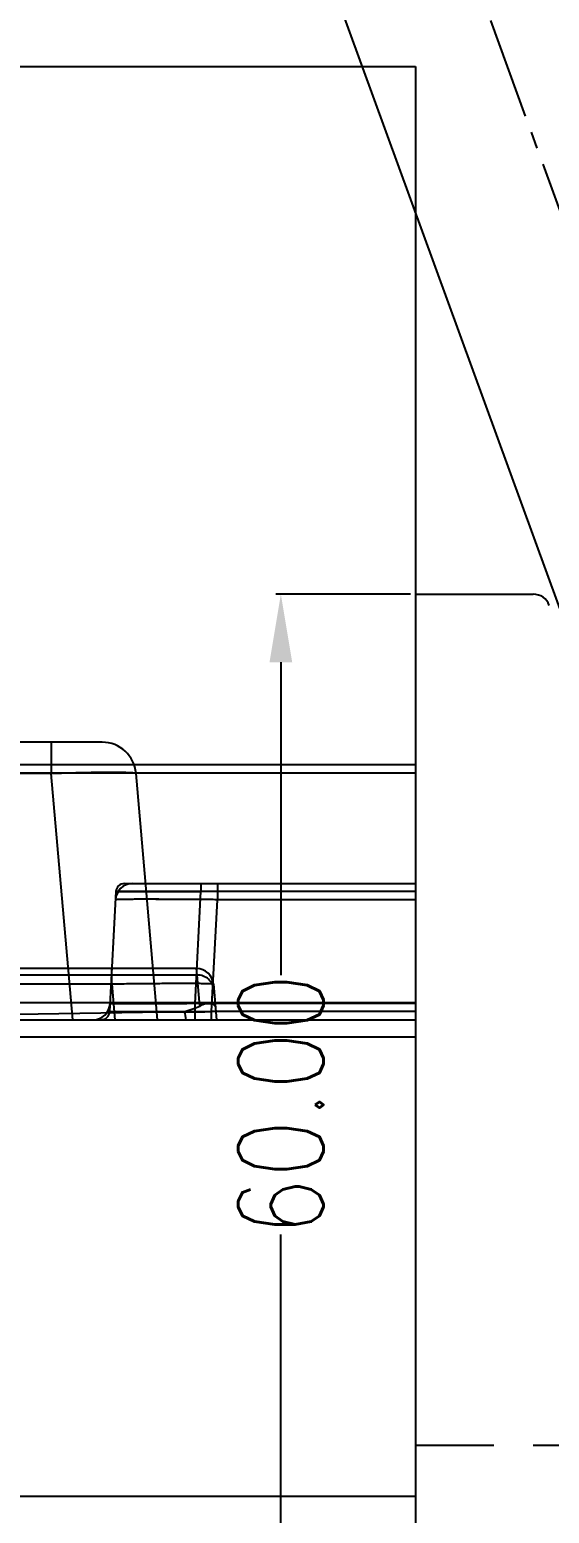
# Model space of a CAD drawing. Header units: millimetres. Extents: x 29875 to 31218, y -21313 to -20364.
# Drawn here: x 30605.1 to 30635.7, y -21072.2 to -20985.1 of the extents above; entities that cross this region are included whole.
import ezdxf

# ---------------------------------------------------------------- set-up
doc = ezdxf.new("R2010")
doc.units = ezdxf.units.MM
doc.header["$LTSCALE"] = 8
doc.linetypes.add('CENTER2', pattern=[1.125, 0.75, -0.125, 0.125, -0.125])
doc.linetypes.add('HIDDEN', pattern=[0.375, 0.25, -0.125])
doc.layers.get('DEFPOINTS').update_dxf_attribs({"color": 6})
for name, color, linetype in [('Cav-cor', 30, 'Continuous'), ('PIN', 5, 'Continuous'), ('SLIDE', 6, 'Continuous'), ('WT', 4, 'Continuous')]:
    doc.layers.add(name, color=color, linetype=linetype)
doc.layers.add('dim', color=3, linetype='Continuous', lineweight=15)
doc.styles.get("Standard").update_dxf_attribs({"font": 'txt.shx', "width": 0.8, "bigfont": 'chineset.shx'})
doc.dimstyles.new('ISO-25', dxfattribs={"dimtxt": 5, "dimasz": 4, "dimexe": 0.3, "dimexo": 0.3, "dimtad": 0, "dimzin": 1, "dimdsep": 46, "dimtxsty": 'Standard', "dimcen": 0, "dimclrd": 3, "dimclre": 3, "dimclrt": 3, "dimazin": 0, "dimtfac": 1, "dimtofl": 0, "dimtmove": 0, "dimatfit": 0, "dimfxl": 0, "dimarcsym": 0})

# ---------------------------------------------------------------- blocks, each defined once
blk = doc.blocks.new('*D27066')
at = {"layer": 'DEFPOINTS', "color": 0}
for p in [(30619.905, -21018.233), (30627.82, -21018.233), (30627.82, -21078.233)]:
    blk.add_point(p, dxfattribs=at)
at = {"layer": 'dim', "color": 3, "lineweight": -2}
for p, q in [((30627.52, -21018.233), (30619.605, -21018.233)), ((30619.905, -21022.233), (30619.905, -21040.608)), ((30619.905, -21074.233), (30619.905, -21055.858)), ((30627.52, -21078.233), (30619.605, -21078.233))]:
    blk.add_line(p, q, dxfattribs=at)
at = {"layer": 'dim', "color": 3}
for points in [[(30620.571, -21022.233), (30619.238, -21022.233), (30619.905, -21018.233)], [(30619.238, -21074.233), (30620.571, -21074.233), (30619.905, -21078.233)]]:
    blk.add_solid(points, dxfattribs=at)
at = {"layer": 'dim', "color": 3, "insert": (30619.905, -21048.233), "char_height": 5, "attachment_point": 5, "rotation": 90}
blk.add_mtext('60.00', dxfattribs=at)
blk = doc.blocks.new('20160903.150408')
at = {"layer": 'Cav-cor', "color": 241}
for p, q in [((-18.413, 44.3), (-39.598, 44.3)), ((-21.401, 44.3), (-21.401, 42.474)), ((-42.863, 43), (0, 43)), ((-42.363, 42.5), (0, 42.5)), ((-21.401, 42.474), (-39.598, 42.474)), ((-20.135, 28), (-21.401, 42.474)), ((-15.154, 28), (-16.42, 42.474)), ((-17.106, 36), (0, 36)), ((-12.612, 36), (-12.612, 35.526)), ((-11.639, 36), (-11.639, 35.052)), ((-17.606, 35.526), (-17.975, 28.474)), ((-17.482, 35.531), (-17.494, 35.531)), ((-12.957, 28.948), (-12.612, 35.526)), ((0, 35.526), (-12.612, 35.526)), ((-11.983, 28.474), (-11.639, 35.052)), ((0, 35.052), (-11.639, 35.052)), ((-12.869, 31), (-51.216, 31)), ((-12.839, 30.625), (-39.16, 30.625)), ((-17.85, 30.087), (-17.85, 31)), ((-12.839, 30.625), (-12.869, 31)), ((-12.68, 28.805), (-12.839, 30.625)), ((-17.85, 30.087), (-34.97, 30.087)), ((-17.85, 30.087), (-17.667, 28)), ((-11.873, 30.087), (-11.69, 28)), ((0, 29), (-42.363, 29)), ((0, 28.948), (-12.957, 28.948)), ((-12.957, 28), (-12.957, 28.948)), ((-54.936, 28), (-18.474, 28)), ((-46.065, 28), (-13.569, 28.48)), ((-18.474, 28), (0, 28)), ((0, 28.474), (-11.983, 28.474)), ((-11.983, 28), (-11.983, 28.474)), ((-42.363, 27), (0, 27)), ((-51.608, 0), (0, 0))]:
    blk.add_line(p, q, dxfattribs=at)
for centre, radius, start, end in [((-18.413, 42.3), 2, 4.99989, 89.99875), ((-16.632, 35), 1, 90, 177), ((-17.106, 35.5), 0.5, 90, 177), ((-16.218, -446.93), 482.004, 89.45558, 89.94777), ((-12.869, 30), 1, 5, 90), ((-12.415, -342.295), 372.422, 90.44852, 90.83609), ((-12.769, 29.67), 0.929, 25.59159, 27.02681), ((-18.949, 29), 1, 270, 357), ((-18.474, 28.5), 0.5, 270, 357), ((-17.103, 1168.308), 1139.846, 270.095467, 270.257325)]:
    blk.add_arc(centre, radius, start, end, dxfattribs=at)
for centre, major_axis, ratio, start_param, end_param in [((-17.865, 29.741), (6.026, -0.062), 0.288692, 5.509163, 5.751562), ((-13.402, -21.276), (-5.417, 65.528), 0.091128, 5.555891, 5.567077)]:
    blk.add_ellipse(centre, major_axis=major_axis, ratio=ratio, start_param=start_param, end_param=end_param, dxfattribs=at)
for points, knots in [([(-21.401, 42.474), (-21.078, 42.485), (-20.443, 42.505), (-19.522, 42.528), (-18.793, 42.54), (-18.255, 42.545), (-17.894, 42.546), (-17.567, 42.545), (-17.277, 42.542), (-17.026, 42.536), (-16.818, 42.528), (-16.653, 42.519), (-16.544, 42.509), (-16.48, 42.499), (-16.449, 42.492), (-16.43, 42.485), (-16.421, 42.478), (-16.42, 42.474)], [0, 0, 0, 0, 0.194572, 0.381671, 0.554063, 0.632687, 0.705218, 0.770982, 0.829335, 0.879742, 0.921719, 0.954888, 0.978968, 0.987546, 0.993825, 0.997872, 1, 1, 1, 1]), ([(-11.639, 35.052), (-12.028, 35.056), (-12.793, 35.062), (-13.734, 35.067), (-14.454, 35.071), (-14.957, 35.073), (-15.427, 35.074), (-15.862, 35.074), (-16.255, 35.074), (-16.604, 35.073), (-16.906, 35.071), (-17.126, 35.069), (-17.275, 35.067), (-17.367, 35.065), (-17.446, 35.064), (-17.51, 35.062), (-17.56, 35.06), (-17.594, 35.058), (-17.613, 35.056), (-17.622, 35.055), (-17.627, 35.054), (-17.63, 35.053), (-17.63, 35.052)], [0, 0, 0, 0, 0.195056, 0.382606, 0.47131, 0.555472, 0.634283, 0.706986, 0.772875, 0.83132, 0.881757, 0.923702, 0.941363, 0.956758, 0.96985, 0.98061, 0.989014, 0.99504, 0.997161, 0.998687, 0.999623, 1, 1, 1, 1]), ([(-17.494, 35.531), (-17.51, 35.531), (-17.533, 35.53), (-17.561, 35.529), (-17.576, 35.529), (-17.588, 35.528), (-17.598, 35.528), (-17.602, 35.527), (-17.606, 35.527), (-17.606, 35.526)], [0, 0, 0, 0, 0.435405, 0.606909, 0.747438, 0.856952, 0.935437, 0.982939, 1, 1, 1, 1]), ([(-17.494, 35.531), (-17.481, 35.531), (-17.447, 35.532), (-17.387, 35.533), (-17.31, 35.533), (-17.185, 35.535), (-17.002, 35.536), (-16.751, 35.536), (-16.46, 35.537), (-16.132, 35.537), (-15.77, 35.537), (-15.378, 35.536), (-14.959, 35.535), (-14.359, 35.534), (-13.574, 35.531), (-12.937, 35.528), (-12.612, 35.526)], [0, 0, 0, 0, 0.007733, 0.021115, 0.036857, 0.054917, 0.09782, 0.149417, 0.209213, 0.27663, 0.351021, 0.431667, 0.517791, 0.60856, 0.800466, 1, 1, 1, 1]), ([(-12.612, 35.526), (-13.163, 35.529), (-14.201, 35.533), (-15.612, 35.537), (-16.685, 35.537), (-17.269, 35.535), (-17.482, 35.531)], [0, 0, 0, 0, 0.33897, 0.639915, 0.868841, 1, 1, 1, 1]), ([(-11.843, 29.75), (-11.853, 29.868), (-11.921, 30.104), (-12.149, 30.394), (-12.469, 30.583), (-12.716, 30.626), (-12.839, 30.625)], [0, 0, 0, 0, 0.245769, 0.493939, 0.745602, 1, 1, 1, 1]), ([(-11.873, 30.087), (-11.873, 30.088), (-11.876, 30.09), (-11.885, 30.093), (-11.907, 30.096), (-11.943, 30.099), (-11.993, 30.103), (-12.057, 30.106), (-12.135, 30.109), (-12.227, 30.111), (-12.377, 30.115), (-12.596, 30.118), (-12.896, 30.121), (-13.245, 30.122), (-13.637, 30.123), (-14.07, 30.122), (-14.54, 30.121), (-15.042, 30.118), (-15.76, 30.112), (-16.699, 30.103), (-17.461, 30.093), (-17.85, 30.087)], [0, 0, 0, 0, 0.000481, 0.001471, 0.00518, 0.011241, 0.019662, 0.030434, 0.043532, 0.058923, 0.076575, 0.118504, 0.168912, 0.227336, 0.293201, 0.365886, 0.444681, 0.528832, 0.617508, 0.805014, 1, 1, 1, 1]), ([(-11.843, 29.75), (-11.85, 29.833), (-11.876, 29.943), (-11.919, 30.046), (-11.931, 30.071)], [0, 0, 0, 0, 0.748482, 1, 1, 1, 1]), ([(-12.957, 28.948), (-13.282, 28.944), (-13.919, 28.938), (-14.704, 28.933), (-15.305, 28.929), (-15.724, 28.927), (-16.116, 28.926), (-16.478, 28.926), (-16.807, 28.926), (-17.097, 28.927), (-17.348, 28.929), (-17.531, 28.931), (-17.656, 28.933), (-17.733, 28.935), (-17.798, 28.936), (-17.851, 28.938), (-17.893, 28.94), (-17.92, 28.942), (-17.936, 28.944), (-17.944, 28.945), (-17.948, 28.946), (-17.95, 28.947), (-17.95, 28.948)], [0, 0, 0, 0, 0.195128, 0.382789, 0.471551, 0.555768, 0.634623, 0.707355, 0.773255, 0.831691, 0.882097, 0.92399, 0.941619, 0.956977, 0.970028, 0.980746, 0.989106, 0.995089, 0.997188, 0.998695, 0.999617, 1, 1, 1, 1]), ([(-11.756, 28.752), (-11.758, 28.772), (-11.773, 28.816), (-11.827, 28.869), (-11.908, 28.911), (-12.015, 28.937), (-12.149, 28.946), (-12.38, 28.924), (-12.56, 28.863), (-12.68, 28.805)], [0, 0, 0, 0, 0.06036, 0.130395, 0.216814, 0.323595, 0.453453, 0.608408, 1, 1, 1, 1]), ([(-11.983, 28.474), (-12.373, 28.472), (-13.137, 28.469), (-14.079, 28.466), (-14.799, 28.465), (-15.303, 28.464), (-15.774, 28.463), (-16.208, 28.463), (-16.602, 28.463), (-16.951, 28.464), (-17.213, 28.464), (-17.397, 28.465), (-17.516, 28.466), (-17.621, 28.467), (-17.713, 28.467), (-17.792, 28.468), (-17.856, 28.469), (-17.901, 28.47), (-17.929, 28.471), (-17.945, 28.471), (-17.958, 28.472), (-17.967, 28.472), (-17.971, 28.473), (-17.975, 28.473), (-17.975, 28.474)], [0, 0, 0, 0, 0.195077, 0.382725, 0.471486, 0.555711, 0.634584, 0.707338, 0.773261, 0.831719, 0.882145, 0.904192, 0.924057, 0.941694, 0.95706, 0.97012, 0.980844, 0.989206, 0.992497, 0.995192, 0.997288, 0.998786, 0.999687, 1, 1, 1, 1]), ([(-17.975, 28.474), (-17.975, 28.473), (-17.969, 28.473), (-17.962, 28.472), (-17.947, 28.472), (-17.927, 28.471), (-17.9, 28.47), (-17.868, 28.469), (-17.83, 28.469), (-17.768, 28.468), (-17.676, 28.467), (-17.55, 28.466), (-17.401, 28.465), (-17.231, 28.464), (-17.04, 28.464), (-16.747, 28.463), (-16.335, 28.463), (-15.791, 28.463), (-15.406, 28.464), (-15.203, 28.464)], [0, 0, 0, 0, 0.001084, 0.004259, 0.009545, 0.016942, 0.026443, 0.038039, 0.051722, 0.06748, 0.105154, 0.150921, 0.204605, 0.265999, 0.334867, 0.410935, 0.583465, 0.780865, 1, 1, 1, 1])]:
    blk.add_open_spline(points, degree=3, knots=knots, dxfattribs=at)

msp = doc.modelspace()

# ---------------------------------------------------------------- linework, layer by layer
at = {"layer": 'Cav-cor', "color": 241}
for p, q in [((30477.82, -20987.233), (30627.82, -20987.233)), ((30627.82, -20987.233), (30627.82, -21093.233)), ((30477.82, -21043.233), (30627.82, -21043.233))]:
    msp.add_line(p, q, dxfattribs=at)
at = {"layer": 'PIN', "linetype": 'CENTER2'}
msp.add_line((30616.82, -20942.233), (30666.32, -21078.233), dxfattribs=at)
at = {"layer": 'PIN'}
msp.add_line((30612.209, -20952.956), (30653.438, -21066.23), dxfattribs=at)
at = {"layer": 'SLIDE'}
msp.add_line((30627.82, -21018.233), (30634.736, -21018.233), dxfattribs=at)
at = {"layer": 'SLIDE', "linetype": 'HIDDEN', "ltscale": 2.3}
msp.add_line((30627.82, -21068.233), (30727.82, -21068.233), dxfattribs=at)
at = {"layer": 'SLIDE'}
msp.add_arc((30634.736, -21019.233), 1, 20, 90, dxfattribs=at)

# ---------------------------------------------------------------- block references
at = {"layer": 'WT'}
msp.add_blockref('20160903.150408', (30627.82, -21071.233), dxfattribs=at)

# ---------------------------------------------------------------- dimensions: what is measured, and where the dimension line sits
at = {"layer": 'dim'}
dim = msp.add_linear_dim(base=(30619.905, -21018.233), p1=(30627.82, -21078.233), p2=(30627.82, -21018.233), angle=90, dimstyle='ISO-25', dxfattribs=at)
dim.commit()
dim.dimension.update_dxf_attribs({"geometry": '*D27066', "text_midpoint": (30619.905, -21048.233)})

doc.saveas('drawing.dxf')
